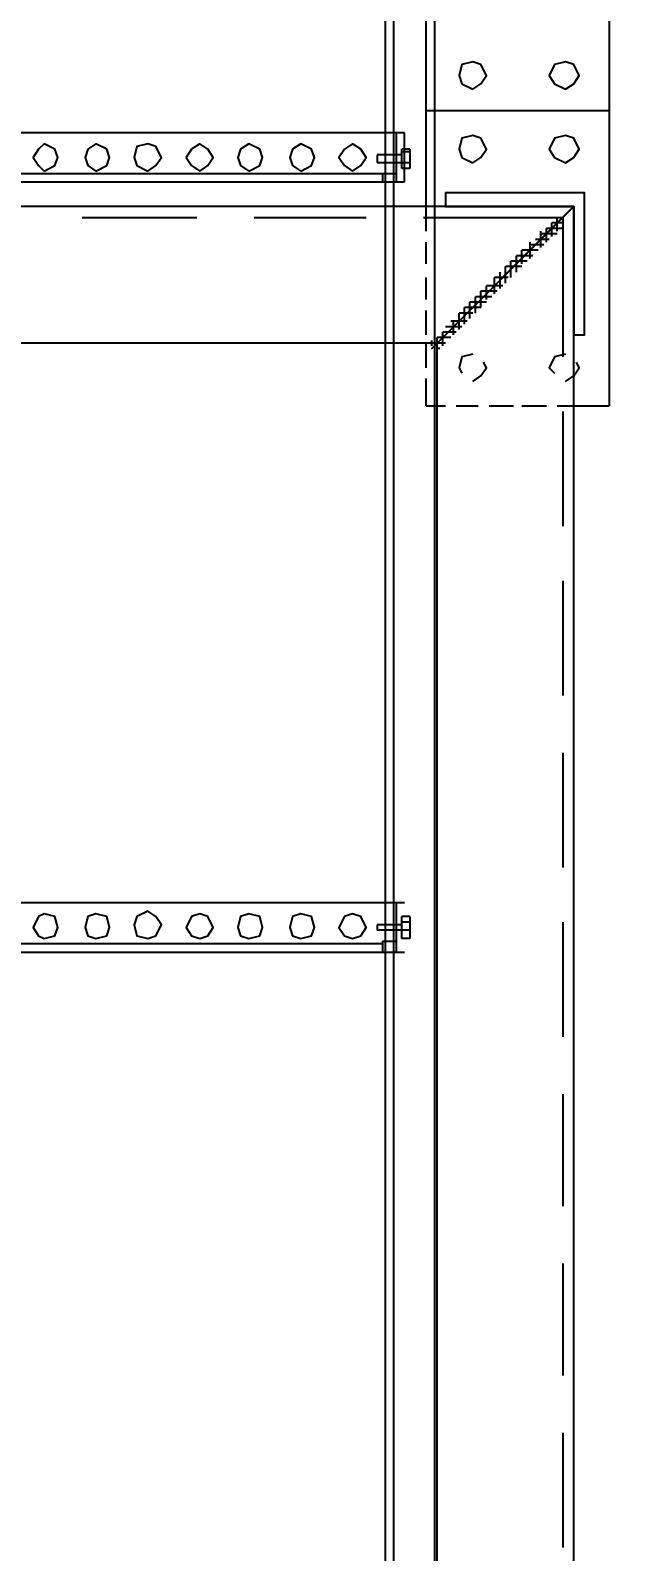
# Model space of a CAD drawing. Header units: millimetres. Extents: x 37 to 259, y 69 to 300.
# Drawn here: x 113.373 to 113.703, y 98.319 to 99.157 of the extents above; entities that cross this region are included whole.
import ezdxf
from ezdxf import colors
from ezdxf.entities.mleader import LeaderData, LeaderLine
from ezdxf.math import Vec2, Vec3

# ---------------------------------------------------------------- set-up
doc = ezdxf.new("R2010")
doc.units = ezdxf.units.MM
doc.layers.get('0').update_dxf_attribs({"lineweight": 0})
doc.layers.add('9', color=96, linetype='Continuous', lineweight=0)
doc.layers.add('AT&T_PROYECTO F.O', color=5, linetype='Continuous')
doc.styles.add('TEXTOS', font='romans.shx')

# ---------------------------------------------------------------- blocks, each defined once
blk = doc.blocks.new('A$Ca43bcb66')
at = {"linetype": 'Continuous'}
for p, q in [((0.18654, 3.41181), (0.19105, 3.41181)), ((0.19105, 3.41181), (0.19105, 3.39977)), ((0.18654, 3.4073), (0.20459, 3.4073)), ((0.18654, 3.40278), (0.19105, 3.40278)), ((0.18654, 3.39977), (0.19105, 3.39977)), ((0.18954, 3.39225), (0.5566, 3.39225)), ((0.17751, 3.00865), (0.17751, 2.90485)), ((0.18654, 2.98759), (0.19105, 2.98759)), ((0.18654, 2.98458), (0.20459, 2.98458)), ((0.19105, 2.98759), (0.19105, 2.97706)), ((0.19406, 2.9906), (0.55209, 2.9906)), ((0.18654, 2.97856), (0.19105, 2.97856)), ((0.18654, 2.97706), (0.19105, 2.97706))]:
    blk.add_line(p, q, dxfattribs=at)
for points in [[(0.94923, 3.8601), (0.09628, 3.8601), (0.09628, 3.00865), (0.94923, 3.00865), (0.94923, 3.8601)], [(0.173, 0.00301), (0.173, 3.84656)], [(0.19556, 0.00301), (0.19556, 3.84656)], [(0.20008, 0.00301), (0.20008, 3.84656)], [(0.871, 3.78338), (0.17149, 3.78338), (0.17149, 3.08387), (0.871, 3.08387), (0.871, 3.78338)], [(0.10229, 3.68409), (0.10229, 3.74727)], [(0.10229, 3.59082), (0.10229, 3.6525)], [(0.10229, 3.49756), (0.10229, 3.55923)], [(0.10229, 3.40278), (0.10229, 3.46596)], [(0.5566, 3.41933), (0.18954, 3.41933)], [(0.19406, 3.39225), (0.19406, 3.41933)], [(0.20158, 3.41331), (0.20158, 3.41933)], [(0.18654, 3.39977), (0.18654, 3.41181)], [(0.20158, 3.41331), (0.19406, 3.41331)], [(0.20158, 3.41482), (0.54457, 3.41482)], [(0.21813, 3.41181), (0.21361, 3.4103), (0.21061, 3.40579), (0.21361, 3.39977), (0.21813, 3.39827), (0.22264, 3.39977), (0.22565, 3.40579), (0.22264, 3.4103), (0.21813, 3.41181)], [(0.24671, 3.41181), (0.24069, 3.4103), (0.23919, 3.40579), (0.24069, 3.39977), (0.24671, 3.39827), (0.25122, 3.39977), (0.25273, 3.40579), (0.25122, 3.4103), (0.24671, 3.41181)], [(0.27529, 3.41181), (0.26927, 3.4103), (0.26777, 3.40579), (0.26927, 3.39977), (0.27529, 3.39827), (0.2798, 3.39977), (0.28131, 3.40579), (0.2798, 3.4103), (0.27529, 3.41181)], [(0.30237, 3.41181), (0.29786, 3.4103), (0.29485, 3.40579), (0.29786, 3.39977), (0.30237, 3.39827), (0.30688, 3.39977), (0.30989, 3.40579), (0.30688, 3.4103), (0.30237, 3.41181)], [(0.33095, 3.41181), (0.32644, 3.4103), (0.32343, 3.40429), (0.32644, 3.39977), (0.33095, 3.39677), (0.33697, 3.39977), (0.33847, 3.40429), (0.33697, 3.4103), (0.33095, 3.41181)], [(0.35953, 3.41181), (0.35352, 3.4103), (0.35201, 3.40579), (0.35352, 3.39977), (0.35953, 3.39827), (0.36405, 3.39977), (0.36555, 3.40579), (0.36405, 3.4103), (0.35953, 3.41181)], [(0.38812, 3.41181), (0.3821, 3.4103), (0.38059, 3.40579), (0.3821, 3.39977), (0.38812, 3.39827), (0.39112, 3.39977), (0.39413, 3.40579), (0.39112, 3.4103), (0.38812, 3.41181)], [(0.19105, 3.40429), (0.20459, 3.40429)], [(0.20459, 3.40429), (0.20459, 3.4073)], [(0.10229, 3.30951), (0.10229, 3.3727)], [(0.10229, 3.21474), (0.10229, 3.27792)], [(0.10229, 3.12147), (0.10229, 3.18466)], [(0.1053, 3.11847), (0.07672, 3.11847)], [(0.09628, 2.79504), (0.07672, 2.79504), (0.07672, 3.11847)], [(0.12486, 3.11847), (0.11132, 3.11847)], [(0.14291, 3.11847), (0.12937, 3.11847)], [(0.16096, 3.11847), (0.14893, 3.11847)], [(0.17751, 3.11847), (0.16698, 3.11847)], [(0.17751, 3.11847), (0.17751, 3.10342)], [(0.10079, 3.10493), (0.09628, 3.10192), (0.09327, 3.09741), (0.09477, 3.0944)], [(0.10079, 3.08988), (0.10681, 3.09139), (0.10982, 3.09741), (0.10681, 3.10041)], [(0.15194, 3.10493), (0.14742, 3.10192), (0.14442, 3.09741), (0.14592, 3.0944)], [(0.15194, 3.08988), (0.15795, 3.09139), (0.15946, 3.09741), (0.15795, 3.10041)], [(0.17751, 3.09741), (0.17751, 3.08387)], [(0.09778, 3.01015), (0.1745, 3.08687), (0.09628, 3.00865)], [(0.17901, 3.01467), (0.10229, 3.01467), (0.10229, 3.09139)], [(0.16698, 3.08387), (0.1745, 3.08387)], [(0.16848, 3.08537), (0.16848, 3.07785)], [(0.16999, 3.08687), (0.17149, 3.08687)], [(0.17149, 3.08838), (0.17149, 3.08086)], [(0.1745, 3.08537), (0.1745, 3.08236)], [(0.16698, 3.00865), (0.09628, 3.00865), (0.09628, 3.07935), (0.09026, 3.07935), (0.09026, 3.00113), (0.16698, 3.00113), (0.16698, 3.00865)], [(0.15946, 3.07634), (0.15946, 3.06732)], [(0.16096, 3.07785), (0.16848, 3.07785)], [(0.16247, 3.07935), (0.16247, 3.07183)], [(0.16397, 3.08086), (0.17149, 3.08086)], [(0.17751, 3.07935), (0.17751, 3.06581)], [(0.15043, 3.06732), (0.15043, 3.05829)], [(0.15194, 3.06732), (0.15946, 3.06732)], [(0.15344, 3.07033), (0.15344, 3.0613)], [(0.15495, 3.07183), (0.16397, 3.07183)], [(0.15645, 3.07334), (0.15645, 3.06431)], [(0.15795, 3.07484), (0.16698, 3.07484)], [(0.14442, 3.0613), (0.15344, 3.0613)], [(0.14442, 3.0598), (0.14442, 3.05228)], [(0.14742, 3.06431), (0.15645, 3.06431)], [(0.14742, 3.06431), (0.14742, 3.05528)], [(0.17751, 3.0598), (0.17751, 3.04776)], [(0.13388, 3.05077), (0.13388, 3.04175)], [(0.13539, 3.05228), (0.14442, 3.05228)], [(0.13689, 3.05378), (0.13689, 3.04475)], [(0.1384, 3.05528), (0.14742, 3.05528)], [(0.1399, 3.05679), (0.1399, 3.04776)], [(0.14141, 3.05829), (0.15043, 3.05829)], [(0.12486, 3.04175), (0.13388, 3.04175)], [(0.12787, 3.04475), (0.12787, 3.03573)], [(0.13088, 3.04776), (0.13088, 3.03874)], [(0.13238, 3.04776), (0.1399, 3.04776)], [(0.11884, 3.03573), (0.12787, 3.03573)], [(0.12035, 3.03723), (0.12035, 3.02821)], [(0.12185, 3.03874), (0.13088, 3.03874)], [(0.12486, 3.04024), (0.12486, 3.03272)], [(0.17751, 3.04024), (0.17751, 3.02821)], [(0.10831, 3.0252), (0.10831, 3.01768)], [(0.10982, 3.0267), (0.11734, 3.0267)], [(0.11132, 3.02821), (0.11132, 3.02068)], [(0.11282, 3.02971), (0.12035, 3.02971)], [(0.11433, 3.03121), (0.11433, 3.02219)], [(0.11583, 3.03272), (0.12486, 3.03272)], [(0.10229, 3.02068), (0.11132, 3.02068)], [(0.10229, 3.01768), (0.10831, 3.01768)], [(0.1053, 3.02369), (0.11433, 3.02369)], [(0.1053, 3.02219), (0.1053, 3.01467)], [(0.17751, 3.02219), (0.17751, 3.00865)], [(0.27228, 3.01467), (0.21061, 3.01467)], [(0.36706, 3.01467), (0.30387, 3.01467)], [(0.18954, 2.99511), (0.18954, 2.96803)], [(0.18954, 2.96803), (0.5566, 2.96803), (0.5566, 2.99511)], [(0.5566, 2.99511), (0.18954, 2.99511)], [(0.19406, 2.96803), (0.19406, 2.99511)], [(0.20158, 2.9906), (0.20158, 2.99511)], [(0.10079, 2.98458), (0.09628, 2.98157), (0.09327, 2.97706), (0.09628, 2.97104), (0.10079, 2.96954), (0.10681, 2.97104), (0.10982, 2.97706), (0.10681, 2.98157), (0.10079, 2.98458)], [(0.15194, 2.98458), (0.14742, 2.98157), (0.14442, 2.97706), (0.14742, 2.97104), (0.15194, 2.96954), (0.15795, 2.97104), (0.15946, 2.97706), (0.15795, 2.98157), (0.15194, 2.98458)], [(0.18654, 2.97706), (0.18654, 2.98759)], [(0.20459, 2.98007), (0.20459, 2.98458)], [(0.21813, 2.98909), (0.21361, 2.98608), (0.21061, 2.98157), (0.21361, 2.97706), (0.21813, 2.97405), (0.22264, 2.97706), (0.22565, 2.98157), (0.22264, 2.98608), (0.21813, 2.98909)], [(0.24671, 2.98909), (0.24069, 2.98608), (0.23919, 2.98157), (0.24069, 2.97706), (0.24671, 2.97405), (0.25122, 2.97706), (0.25273, 2.98157), (0.25122, 2.98608), (0.24671, 2.98909)], [(0.27529, 2.98909), (0.26927, 2.98608), (0.26777, 2.98157), (0.26927, 2.97706), (0.27529, 2.97405), (0.2798, 2.97706), (0.28131, 2.98157), (0.2798, 2.98608), (0.27529, 2.98909)], [(0.30237, 2.98909), (0.29786, 2.98608), (0.29485, 2.98157), (0.29786, 2.97706), (0.30237, 2.97405), (0.30688, 2.97706), (0.30989, 2.98157), (0.30688, 2.98608), (0.30237, 2.98909)], [(0.33095, 2.98909), (0.32644, 2.98608), (0.32343, 2.98157), (0.32644, 2.97555), (0.33095, 2.97405), (0.33697, 2.97555), (0.33847, 2.98157), (0.33697, 2.98608), (0.33095, 2.98909)], [(0.35953, 2.98909), (0.35352, 2.98608), (0.35201, 2.98157), (0.35352, 2.97706), (0.35953, 2.97405), (0.36405, 2.97706), (0.36555, 2.98157), (0.36405, 2.98608), (0.35953, 2.98909)], [(0.38812, 2.98909), (0.3821, 2.98608), (0.38059, 2.98157), (0.3821, 2.97706), (0.38812, 2.97405), (0.39112, 2.97706), (0.39413, 2.98157), (0.39112, 2.98608), (0.38812, 2.98909)], [(0.19105, 2.98007), (0.20459, 2.98007)], [(0.07672, 2.956), (0.17751, 2.956)], [(0.10079, 2.94396), (0.09628, 2.94096), (0.09327, 2.93644), (0.09628, 2.93042), (0.10079, 2.92892), (0.10681, 2.93042), (0.10982, 2.93644), (0.10681, 2.94096), (0.10079, 2.94396)], [(0.15194, 2.94396), (0.14742, 2.94096), (0.14442, 2.93644), (0.14742, 2.93042), (0.15194, 2.92892), (0.15795, 2.93042), (0.15946, 2.93644), (0.15795, 2.94096), (0.15194, 2.94396)]]:
    blk.add_lwpolyline(points, dxfattribs=at)

msp = doc.modelspace()

# ---------------------------------------------------------------- block references
at = {"layer": 'AT&T_PROYECTO F.O', "rotation": 180}
msp.add_blockref('A$Ca43bcb66', (113.76831, 102.06831), dxfattribs=at)

# ---------------------------------------------------------------- next in the draw order: leaders
at = {"ltscale": 0.1}
ml = msp.add_multileader_mtext('Standard', dxfattribs=at)
ml.set_content('TUBO SUBTERRANEO \\PDE PVC DE %%C1"\\PPARA CONTROLADOR\\P DE LUCES ATC', color=256, style='TEXTOS')
ml.set_leader_properties()
ml.build(insert=Vec2(0, 0))
ml.multileader.update_dxf_attribs({"dogleg_length": 0.2, "arrow_head_size": 0.1})
ctx = ml.context
ctx.base_point, ctx.char_height, ctx.arrow_head_size, ctx.landing_gap_size, ctx.plane_origin = Vec3(109.44697, 101.69706), 0.1, 0.1, 0.05, Vec3(115.01967, 98.90905)
ctx.text_align_type = 2
notes = []
notes.append((ctx, [(0, (1, 1, 0), (111.30526, 101.69706), (-1, 0), 0.23924, [(0, [(115.42051, 98.01268)], 0, [])])]))
ctx.mtext.insert, ctx.mtext.width, ctx.mtext.alignment, ctx.mtext.line_spacing_factor, ctx.mtext.flow_direction = Vec3(111.01602, 101.74706), 3.1974349, 3, 0.9, 5
at = {"layer": '9'}
ml = msp.add_multileader_mtext('Standard', dxfattribs=at)
ml.set_content('REGISTRO DE FIBRA ÓPTICA ATC 60X40X70CM \\P(MEDIDA INTERIOR)', color=256, style='TEXTOS')
ml.set_leader_properties()
ml.build(insert=Vec2(0, 0))
ml.multileader.update_dxf_attribs({"dogleg_length": 0.1, "arrow_head_size": 0.1})
ctx = ml.context
ctx.base_point, ctx.char_height, ctx.arrow_head_size, ctx.landing_gap_size, ctx.plane_origin = Vec3(108.65151, 100.40759), 0.1, 0.1, 0.05, Vec3(122.38089, 93.8115)
ctx.text_align_type = 2
notes.append((ctx, [(1, (1, 1, 0), (111.12663, 100.40759), (-1, 0), 0.29416, [(0, [(115.26538, 96.32193)], 0, [])])]))
ctx.mtext.insert, ctx.mtext.width, ctx.mtext.defined_height, ctx.mtext.alignment, ctx.mtext.line_spacing_factor, ctx.mtext.flow_direction = Vec3(110.78247, 100.47426), 2.3016544, 0.53705, 3, 0.9, 5
for ctx, leaders in notes:
    for number, flags, end, landing, length, lines in leaders:
        leader = LeaderData()
        leader.index, (leader.has_last_leader_line, leader.has_dogleg_vector, leader.attachment_direction) = number, flags
        leader.last_leader_point, leader.dogleg_vector, leader.dogleg_length = Vec3(end), Vec3(landing), length
        for number, points, colour, breaks in lines:
            line = LeaderLine()
            line.index, line.vertices, line.color, line.breaks = number, Vec3.list(points), colors.encode_raw_color(colour), breaks
            leader.lines.append(line)
        ctx.leaders.append(leader)

doc.saveas('drawing.dxf')
